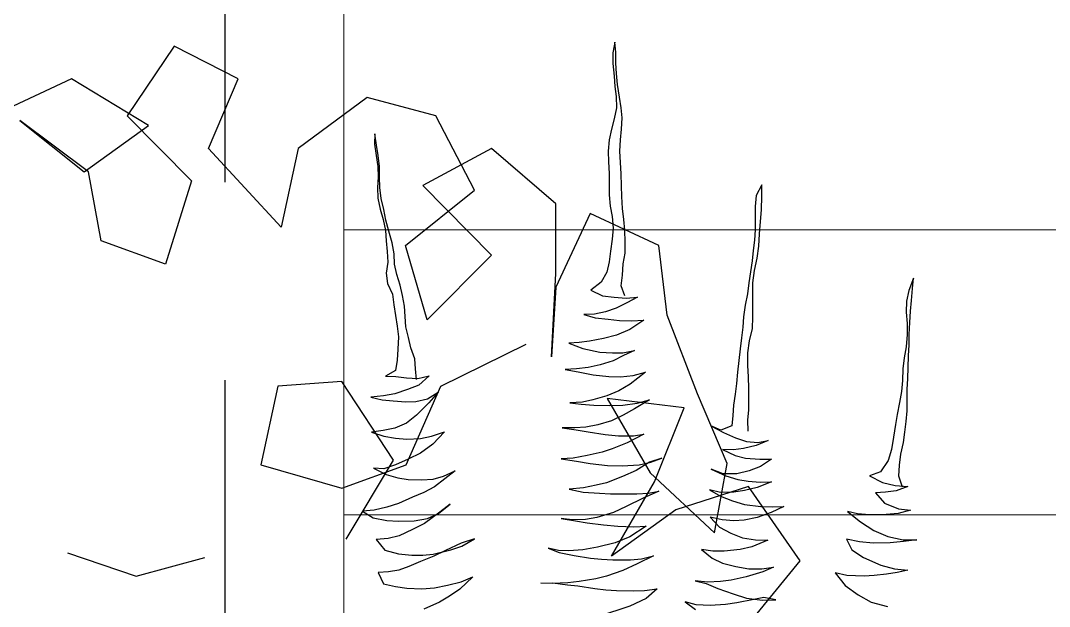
# Model space of a CAD drawing. Header units: metres. Extents: x -58 to 722, y -1100 to 345.
# Drawn here: x 33.057 to 33.707, y 104.454 to 104.823 of the extents above; entities that cross this region are included whole.
import ezdxf

# ---------------------------------------------------------------- set-up
doc = ezdxf.new("R2010")
doc.units = ezdxf.units.M
doc.header["$MEASUREMENT"] = 0
doc.linetypes.add('CENTER2', pattern=[1.125, 0.75, -0.125, 0.125, -0.125])
doc.linetypes.add('CENTERX2', pattern=[4, 2.5, -0.5, 0.5, -0.5])
doc.layers.add('FSR_ARQ_002MURO', color=150, linetype='Continuous', lineweight=30)
for name, color, linetype in [('FSR_ARQ_005VEGETACION', 64, 'Continuous'), ('FSR_ARQ_009ESCALERA', 40, 'Continuous'), ('FSR_ARQ_010MUROBAJO', 33, 'Continuous'), ('FSR_ARQ_016EJES', 135, 'CENTER2')]:
    doc.layers.add(name, color=color, linetype=linetype)

# ---------------------------------------------------------------- blocks, each defined once
blk = doc.blocks.new('arbustos 01')
at = {"layer": 'FSR_ARQ_005VEGETACION', "color": 103}
for p, q in [((189.08583, -31.15973), (189.08644, -31.15255)), ((189.08644, -31.15255), (189.08787, -31.1601)), ((189.08572, -31.16725), (189.08583, -31.15973)), ((189.08787, -31.1601), (189.08777, -31.16745)), ((189.08528, -31.17459), (189.08572, -31.16725)), ((189.08777, -31.16745), (189.08697, -31.17633)), ((189.08449, -31.18228), (189.08528, -31.17459)), ((189.08697, -31.17633), (189.08636, -31.1835)), ((189.08318, -31.19115), (189.08449, -31.18228)), ((189.08636, -31.1835), (189.08558, -31.19067)), ((189.08188, -31.19848), (189.08318, -31.19115)), ((189.08558, -31.19067), (189.0853, -31.19853)), ((189.08127, -31.20566), (189.08188, -31.19848)), ((189.0853, -31.19853), (189.0869, -31.20625)), ((189.08168, -31.21353), (189.08127, -31.20566)), ((189.0869, -31.20625), (189.08869, -31.21345)), ((189.08243, -31.22106), (189.08168, -31.21353)), ((189.08869, -31.21345), (189.0903, -31.221)), ((189.08284, -31.22893), (189.08243, -31.22106)), ((189.0903, -31.221), (189.09104, -31.22887)), ((189.2537, -31.22476), (189.25484, -31.21673)), ((189.25484, -31.21673), (189.25508, -31.22409)), ((189.08238, -31.23696), (189.08284, -31.22893)), ((189.09104, -31.22887), (189.09077, -31.23639)), ((189.25258, -31.23192), (189.2537, -31.22476)), ((189.25508, -31.22409), (189.25395, -31.23194)), ((189.09077, -31.23639), (189.09049, -31.2446)), ((189.25162, -31.23977), (189.25258, -31.23192)), ((189.25395, -31.23194), (189.25282, -31.23962)), ((189.08194, -31.24482), (189.08238, -31.23696)), ((189.25152, -31.24695), (189.25162, -31.23977)), ((189.25282, -31.23962), (189.25254, -31.24714)), ((189.08182, -31.2532), (189.08194, -31.24482)), ((189.09049, -31.2446), (189.09039, -31.25212)), ((189.25142, -31.25448), (189.25152, -31.24695)), ((189.25254, -31.24714), (189.25296, -31.2545)), ((188.98324, -31.26058), (188.98335, -31.25254)), ((188.98335, -31.25254), (188.98718, -31.25995)), ((189.08155, -31.26072), (189.08182, -31.2532)), ((189.09039, -31.25212), (189.09046, -31.25947)), ((189.25046, -31.26216), (189.25142, -31.25448)), ((189.25296, -31.2545), (189.25285, -31.26202)), ((188.98345, -31.26999), (188.98324, -31.26058)), ((188.98718, -31.25995), (188.98793, -31.26782)), ((189.08109, -31.26909), (189.08155, -31.26072)), ((189.09046, -31.25947), (189.08983, -31.2675)), ((189.24864, -31.26983), (189.25046, -31.26216)), ((189.25285, -31.26202), (189.25121, -31.26952)), ((188.98419, -31.2782), (188.98345, -31.26999)), ((188.98793, -31.26782), (188.98799, -31.27552)), ((189.08013, -31.27694), (189.08109, -31.26909)), ((189.08983, -31.2675), (189.0882, -31.27483)), ((189.24718, -31.27733), (189.24864, -31.26983)), ((189.25121, -31.26952), (189.24889, -31.27684)), ((188.98493, -31.28693), (188.98419, -31.2782)), ((188.98799, -31.27552), (188.98805, -31.28407)), ((189.07935, -31.28428), (189.08013, -31.27694)), ((189.0882, -31.27483), (189.08757, -31.28286)), ((189.24502, -31.28516), (189.24718, -31.27733)), ((189.24889, -31.27684), (189.24725, -31.28451)), ((188.9855, -31.29549), (188.98493, -31.28693)), ((188.98805, -31.28407), (188.98846, -31.29143)), ((189.07923, -31.29266), (189.07935, -31.28428)), ((189.08757, -31.28286), (189.08832, -31.29073)), ((189.24268, -31.29334), (189.24502, -31.28516)), ((189.24725, -31.28451), (189.24698, -31.29186)), ((188.98846, -31.29143), (188.98939, -31.29862)), ((189.0793, -31.30053), (189.07923, -31.29266)), ((189.08832, -31.29073), (189.08958, -31.29896)), ((189.24121, -31.30084), (189.24268, -31.29334)), ((189.24698, -31.29186), (189.24619, -31.29937)), ((188.98658, -31.30388), (188.9855, -31.29549)), ((188.98939, -31.29862), (188.99015, -31.30581)), ((189.08056, -31.30807), (189.0793, -31.30053)), ((189.08958, -31.29896), (189.0905, -31.30649)), ((189.24094, -31.30819), (189.24121, -31.30084)), ((189.24619, -31.29937), (189.24575, -31.30689)), ((188.98834, -31.31263), (188.98658, -31.30388)), ((188.99015, -31.30581), (188.99124, -31.31352)), ((189.08114, -31.31594), (189.08056, -31.30807)), ((189.0905, -31.30649), (189.09211, -31.31369)), ((189.23931, -31.31535), (189.24094, -31.30819)), ((189.24575, -31.30689), (189.24684, -31.3146)), ((188.98959, -31.32136), (188.98834, -31.31263)), ((188.99124, -31.31352), (188.99233, -31.32123)), ((189.08207, -31.3233), (189.08114, -31.31594)), ((189.09211, -31.31369), (189.09595, -31.32093)), ((189.23715, -31.32284), (189.23931, -31.31535)), ((189.24684, -31.3146), (189.24589, -31.32177)), ((188.87755, -31.32531), (188.87679, -31.31812)), ((188.87679, -31.31812), (188.88009, -31.32672)), ((188.98965, -31.32991), (188.98959, -31.32136)), ((188.99233, -31.32123), (188.99325, -31.32911)), ((189.09595, -31.32093), (189.10323, -31.3265)), ((189.23551, -31.33017), (189.23715, -31.32284)), ((189.24589, -31.32177), (189.24254, -31.32924)), ((188.87829, -31.3337), (188.87755, -31.32531)), ((188.88009, -31.32672), (188.8817, -31.33409)), ((188.98954, -31.33744), (188.98965, -31.32991)), ((188.99325, -31.32911), (188.99502, -31.337)), ((189.07938, -31.33043), (189.08207, -31.3233)), ((189.09514, -31.33032), (189.08692, -31.33123)), ((189.10323, -31.3265), (189.09514, -31.33032)), ((189.23405, -31.33768), (189.23551, -31.33017)), ((189.24254, -31.32924), (189.24158, -31.33675)), ((188.87904, -31.34124), (188.87829, -31.3337)), ((188.8817, -31.33409), (188.88211, -31.34196)), ((188.98961, -31.3453), (188.98954, -31.33744)), ((188.99502, -31.337), (188.99611, -31.34522)), ((189.07853, -31.33198), (189.0705, -31.33135)), ((189.0705, -31.33135), (189.07797, -31.33522)), ((189.07797, -31.33522), (189.08544, -31.33908)), ((189.08692, -31.33123), (189.07853, -31.33198)), ((189.24158, -31.33675), (189.24045, -31.34426)), ((188.87945, -31.34911), (188.87904, -31.34124)), ((188.88211, -31.34196), (188.88132, -31.34982)), ((189.08544, -31.33908), (189.09293, -31.34158)), ((189.09293, -31.34158), (189.10078, -31.34322)), ((189.10829, -31.34349), (189.10023, -31.34578)), ((189.10078, -31.34322), (189.10829, -31.34349)), ((189.23361, -31.34485), (189.23405, -31.33768)), ((189.24045, -31.34426), (189.23916, -31.3516)), ((188.87984, -31.35749), (188.87945, -31.34911)), ((188.88132, -31.34982), (188.88121, -31.35751)), ((188.98984, -31.35334), (188.98961, -31.3453)), ((188.99611, -31.34522), (188.99669, -31.35241)), ((189.07472, -31.34783), (189.06618, -31.34737)), ((189.06618, -31.34737), (189.07584, -31.354)), ((189.0831, -31.3476), (189.07472, -31.34783)), ((189.09115, -31.34685), (189.0831, -31.3476)), ((189.10023, -31.34578), (189.09115, -31.34685)), ((189.23118, -31.35952), (189.23317, -31.35203)), ((189.23317, -31.35203), (189.23361, -31.34485)), ((189.23916, -31.3516), (189.2382, -31.35911)), ((188.87992, -31.36467), (188.87984, -31.35749)), ((188.88121, -31.35751), (188.88212, -31.36624)), ((188.99195, -31.36192), (188.98984, -31.35334)), ((188.99669, -31.35241), (188.99762, -31.35994)), ((189.07584, -31.354), (189.08519, -31.35788)), ((189.08519, -31.35788), (189.09439, -31.3604)), ((189.2382, -31.35911), (189.23877, -31.36783)), ((188.88033, -31.37237), (188.87992, -31.36467)), ((188.88212, -31.36624), (188.88338, -31.37395)), ((188.9932, -31.37031), (188.99195, -31.36192)), ((188.99762, -31.35994), (188.99854, -31.36765)), ((189.09439, -31.3604), (189.10411, -31.36224)), ((189.10411, -31.36224), (189.11145, -31.36303)), ((189.11862, -31.36347), (189.10883, -31.36727)), ((189.11145, -31.36303), (189.11862, -31.36347)), ((189.22955, -31.36685), (189.23118, -31.35952)), ((188.88073, -31.38076), (188.88033, -31.37237)), ((188.99308, -31.3792), (188.9932, -31.37031)), ((188.99854, -31.36765), (188.99946, -31.3757)), ((189.08092, -31.37031), (189.07273, -31.36866)), ((189.07273, -31.36866), (189.08038, -31.37218)), ((189.08038, -31.37218), (189.08768, -31.37587)), ((189.0881, -31.37041), (189.08092, -31.37031)), ((189.09699, -31.36984), (189.0881, -31.37041)), ((189.10883, -31.36727), (189.09699, -31.36984)), ((189.22688, -31.37451), (189.22955, -31.36685)), ((189.23877, -31.36783), (189.23917, -31.37553)), ((188.88096, -31.38845), (188.88073, -31.38076)), ((188.88338, -31.37395), (188.8843, -31.38166)), ((188.99263, -31.38723), (188.99308, -31.3792)), ((188.99946, -31.3757), (189.00037, -31.38392)), ((189.08768, -31.37587), (189.0967, -31.37873)), ((189.0967, -31.37873), (189.10523, -31.38056)), ((189.10523, -31.38056), (189.11342, -31.38169)), ((189.22627, -31.38169), (189.22688, -31.37451)), ((189.23917, -31.37553), (189.24027, -31.38273)), ((188.8843, -31.38166), (188.88453, -31.38987)), ((188.99235, -31.39544), (188.99263, -31.38723)), ((189.00037, -31.38392), (189.00112, -31.39179)), ((189.07352, -31.38628), (189.06483, -31.38394)), ((189.06483, -31.38394), (189.07566, -31.39229)), ((189.08257, -31.38709), (189.07352, -31.38628)), ((189.09061, -31.38685), (189.08257, -31.38709)), ((189.10156, -31.38581), (189.09061, -31.38685)), ((189.11219, -31.38373), (189.10156, -31.38581)), ((189.12128, -31.38197), (189.11219, -31.38373)), ((189.11342, -31.38169), (189.12128, -31.38197)), ((189.22464, -31.38833), (189.2168, -31.38652)), ((189.2168, -31.38652), (189.22389, -31.39311)), ((189.23268, -31.38793), (189.22464, -31.38833)), ((189.22565, -31.38903), (189.22627, -31.38169)), ((189.24021, -31.387), (189.23268, -31.38793)), ((189.2474, -31.38676), (189.24021, -31.387)), ((189.24027, -31.38273), (189.2474, -31.38676)), ((188.88137, -31.39598), (188.88096, -31.38845)), ((188.88453, -31.38987), (188.88529, -31.3974)), ((189.00112, -31.39179), (189.00204, -31.39933)), ((189.07566, -31.39229), (189.08363, -31.39702)), ((189.22389, -31.39311), (189.23188, -31.39612)), ((188.88127, -31.40367), (188.88137, -31.39598)), ((188.88529, -31.3974), (188.88672, -31.40512)), ((188.99242, -31.40296), (188.99235, -31.39544)), ((189.00204, -31.39933), (189.00313, -31.40704)), ((189.08363, -31.39702), (189.09196, -31.40055)), ((189.09196, -31.40055), (189.10184, -31.40325)), ((189.21795, -31.4026), (189.21049, -31.39789)), ((189.21049, -31.39789), (189.21688, -31.40532)), ((189.23188, -31.39612), (189.24073, -31.39915)), ((189.24073, -31.39915), (189.24875, -31.40046)), ((189.24875, -31.40046), (189.25763, -31.40143)), ((189.25763, -31.40143), (189.24974, -31.40321)), ((188.88134, -31.41103), (188.88127, -31.40367)), ((188.88672, -31.40512), (188.88832, -31.41352)), ((188.99249, -31.41031), (188.99242, -31.40296)), ((189.00313, -31.40704), (189.00355, -31.41423)), ((189.07069, -31.40556), (189.06217, -31.40322)), ((189.06217, -31.40322), (189.07269, -31.40969)), ((189.08076, -31.40707), (189.07069, -31.40556)), ((189.07269, -31.40969), (189.08066, -31.41408)), ((189.08999, -31.40719), (189.08076, -31.40707)), ((189.1011, -31.40717), (189.08999, -31.40719)), ((189.11018, -31.40627), (189.1011, -31.40717)), ((189.10184, -31.40325), (189.10917, -31.40489)), ((189.10917, -31.40489), (189.11805, -31.40552)), ((189.11805, -31.40552), (189.11018, -31.40627)), ((189.21688, -31.40532), (189.22549, -31.41399)), ((189.22596, -31.40442), (189.21795, -31.4026)), ((189.23314, -31.40469), (189.22596, -31.40442)), ((189.24186, -31.40413), (189.23314, -31.40469)), ((189.24974, -31.40321), (189.24186, -31.40413)), ((188.88209, -31.41856), (188.88134, -31.41103)), ((188.88832, -31.41352), (188.88959, -31.42071)), ((188.99307, -31.4175), (188.99249, -31.41031)), ((189.00355, -31.41423), (189.0043, -31.42159)), ((189.08066, -31.41408), (189.08882, -31.41795)), ((189.22549, -31.41399), (189.23259, -31.41973)), ((188.88285, -31.42609), (188.88209, -31.41856)), ((188.88959, -31.42071), (188.89084, -31.42945)), ((188.9928, -31.42536), (188.99307, -31.4175)), ((189.0043, -31.42159), (189.01196, -31.4246)), ((189.01918, -31.42162), (189.01022, -31.42628)), ((189.01196, -31.4246), (189.01918, -31.42162)), ((189.08882, -31.41795), (189.09835, -31.42081)), ((189.09835, -31.42081), (189.10688, -31.42247)), ((189.10688, -31.42247), (189.1144, -31.42291)), ((189.12329, -31.42286), (189.11352, -31.42427)), ((189.1144, -31.42291), (189.12329, -31.42286)), ((189.23259, -31.41973), (189.24075, -31.42326)), ((189.24075, -31.42326), (189.24893, -31.42491)), ((188.88394, -31.43329), (188.88285, -31.42609)), ((188.89084, -31.42945), (188.89226, -31.43819)), ((189.0018, -31.42993), (188.99407, -31.43256)), ((189.01022, -31.42628), (189.0018, -31.42993)), ((189.07346, -31.42851), (189.06612, -31.42739)), ((189.06612, -31.42739), (189.07784, -31.43336)), ((189.08389, -31.42848), (189.07346, -31.42851)), ((189.0933, -31.42758), (189.08389, -31.42848)), ((189.10513, -31.42569), (189.0933, -31.42758)), ((189.11352, -31.42427), (189.10513, -31.42569)), ((189.21502, -31.42889), (189.206, -31.42587)), ((189.206, -31.42587), (189.21409, -31.43452)), ((189.22287, -31.43054), (189.21502, -31.42889)), ((189.23227, -31.43084), (189.22287, -31.43054)), ((189.24031, -31.43009), (189.23227, -31.43084)), ((189.24854, -31.42884), (189.24031, -31.43009)), ((189.25712, -31.42605), (189.24854, -31.42884)), ((189.24893, -31.42491), (189.25712, -31.42605)), ((188.88572, -31.44135), (188.88394, -31.43329)), ((188.89226, -31.43819), (188.89472, -31.44592)), ((188.98619, -31.43331), (188.97886, -31.43184)), ((188.97886, -31.43184), (188.98736, -31.43538)), ((188.99407, -31.43256), (188.98619, -31.43331)), ((188.98736, -31.43538), (188.99605, -31.43755)), ((188.99605, -31.43755), (189.00322, -31.43833)), ((189.01092, -31.43809), (189.00197, -31.44242)), ((189.00322, -31.43833), (189.01092, -31.43809)), ((189.07784, -31.43336), (189.08821, -31.4376)), ((189.08821, -31.4376), (189.09536, -31.43992)), ((189.21409, -31.43452), (189.22273, -31.4408)), ((188.88681, -31.44906), (188.88572, -31.44135)), ((188.98467, -31.44492), (188.97646, -31.44498)), ((188.97646, -31.44498), (188.98425, -31.45004)), ((188.99476, -31.4442), (188.98467, -31.44492)), ((189.00197, -31.44242), (188.99476, -31.4442)), ((189.06124, -31.44698), (189.05341, -31.44414)), ((189.05341, -31.44414), (189.06209, -31.44699)), ((189.09536, -31.43992), (189.10575, -31.44246)), ((189.10575, -31.44246), (189.11565, -31.44413)), ((189.12402, -31.44476), (189.1134, -31.44632)), ((189.11565, -31.44413), (189.12402, -31.44476)), ((189.22273, -31.4408), (189.23139, -31.44502)), ((189.23139, -31.44502), (189.2404, -31.4489)), ((188.88722, -31.45676), (188.88681, -31.44906)), ((188.89472, -31.44592), (188.90008, -31.45369)), ((188.98425, -31.45004), (188.99225, -31.45306)), ((188.99225, -31.45306), (189.00094, -31.45523)), ((189.01877, -31.45188), (189.00844, -31.4567)), ((189.01034, -31.45518), (189.01877, -31.45188)), ((189.06942, -31.44897), (189.06124, -31.44698)), ((189.06209, -31.44699), (189.07142, -31.45276)), ((189.08121, -31.44965), (189.06942, -31.44897)), ((189.07142, -31.45276), (189.0811, -31.45717)), ((189.09147, -31.44927), (189.08121, -31.44965)), ((189.1038, -31.4479), (189.09147, -31.44927)), ((189.1134, -31.44632), (189.1038, -31.4479)), ((189.2404, -31.4489), (189.24857, -31.45175)), ((189.25576, -31.45133), (189.24681, -31.45566)), ((189.24857, -31.45175), (189.25576, -31.45133)), ((188.88462, -31.46454), (188.88722, -31.45676)), ((188.90774, -31.45652), (188.89861, -31.46136)), ((188.90008, -31.45369), (188.90774, -31.45652)), ((189.00003, -31.45915), (188.99283, -31.46042)), ((189.00844, -31.4567), (189.00003, -31.45915)), ((189.00094, -31.45523), (189.01034, -31.45518)), ((189.0811, -31.45717), (189.09233, -31.46143)), ((189.20661, -31.45682), (189.19845, -31.45312)), ((189.19845, -31.45312), (189.20573, -31.45869)), ((189.20573, -31.45869), (189.21301, -31.46426)), ((189.21393, -31.45897), (189.20661, -31.45682)), ((189.22213, -31.45943), (189.21393, -31.45897)), ((189.23137, -31.45921), (189.22213, -31.45943)), ((189.23874, -31.45794), (189.23137, -31.45921)), ((189.24681, -31.45566), (189.23874, -31.45794)), ((188.88969, -31.46329), (188.88079, -31.4642)), ((188.88079, -31.4642), (188.88913, -31.46704)), ((188.88913, -31.46704), (188.89647, -31.46817)), ((188.89861, -31.46136), (188.88969, -31.46329)), ((188.98445, -31.46116), (188.97642, -31.46071)), ((188.97642, -31.46071), (188.98662, -31.46478)), ((188.99283, -31.46042), (188.98445, -31.46116)), ((188.98662, -31.46478), (188.99548, -31.46678)), ((188.99548, -31.46678), (189.00299, -31.46808)), ((189.01222, -31.46837), (189.02011, -31.46643)), ((189.02011, -31.46643), (189.01236, -31.47077)), ((189.06282, -31.46872), (189.05566, -31.46725)), ((189.05566, -31.46725), (189.06654, -31.47219)), ((189.09233, -31.46143), (189.09949, -31.46323)), ((189.09949, -31.46323), (189.10852, -31.46506)), ((189.10852, -31.46506), (189.11843, -31.46605)), ((189.11843, -31.46605), (189.10866, -31.46797)), ((189.21301, -31.46426), (189.22047, -31.46829)), ((188.89647, -31.46817), (188.90364, -31.46844)), ((188.90364, -31.46844), (188.89722, -31.4757)), ((189.00393, -31.47407), (188.99552, -31.4767)), ((189.00299, -31.46808), (189.01222, -31.46837)), ((189.01236, -31.47077), (189.00393, -31.47407)), ((189.07102, -31.46917), (189.06282, -31.46872)), ((189.06654, -31.47219), (189.0786, -31.47817)), ((189.0782, -31.46927), (189.07102, -31.46917)), ((189.08949, -31.46925), (189.0782, -31.46927)), ((189.09719, -31.46867), (189.08949, -31.46925)), ((189.10866, -31.46797), (189.09719, -31.46867)), ((189.22047, -31.46829), (189.22846, -31.47165)), ((189.22846, -31.47165), (189.23815, -31.47606)), ((188.88742, -31.47967), (188.87903, -31.48076)), ((188.87903, -31.48076), (188.88771, -31.4831)), ((188.89722, -31.4757), (188.88742, -31.47967)), ((188.9233, -31.48153), (188.91397, -31.48875)), ((188.91609, -31.48331), (188.9233, -31.48153)), ((188.97583, -31.47831), (188.96797, -31.47803)), ((188.96797, -31.47803), (188.9768, -31.48243)), ((188.98404, -31.47808), (188.97583, -31.47831)), ((188.99552, -31.4767), (188.98404, -31.47808)), ((189.0786, -31.47817), (189.08726, -31.48239)), ((189.21019, -31.48303), (189.20207, -31.47642)), ((189.20207, -31.47642), (189.20934, -31.48216)), ((189.23815, -31.47606), (189.24632, -31.47856)), ((189.24632, -31.47856), (189.25536, -31.48057)), ((189.25536, -31.48057), (189.26355, -31.48136)), ((189.26355, -31.48136), (189.25597, -31.48605)), ((188.88771, -31.4831), (188.89608, -31.48372)), ((188.89608, -31.48372), (188.90771, -31.48388)), ((188.91397, -31.48875), (188.90465, -31.49495)), ((188.90771, -31.48388), (188.91609, -31.48331)), ((188.9768, -31.48243), (188.9865, -31.48581)), ((188.9865, -31.48581), (188.99571, -31.48764)), ((188.99571, -31.48764), (189.00289, -31.48825)), ((189.00289, -31.48825), (189.0111, -31.48751)), ((189.0111, -31.48751), (189.01951, -31.48557)), ((189.01951, -31.48557), (189.01308, -31.49266)), ((189.08726, -31.48239), (189.09901, -31.4858)), ((189.09901, -31.4858), (189.10703, -31.48727)), ((189.11402, -31.48822), (189.1058, -31.48965)), ((189.10703, -31.48727), (189.11643, -31.48757)), ((189.12414, -31.48648), (189.11402, -31.48822)), ((189.11643, -31.48757), (189.12414, -31.48648)), ((189.20934, -31.48216), (189.22001, -31.49)), ((189.218, -31.48656), (189.21019, -31.48303)), ((189.22721, -31.48822), (189.218, -31.48656)), ((189.23815, -31.48837), (189.22721, -31.48822)), ((189.24637, -31.48797), (189.23815, -31.48837)), ((189.25597, -31.48605), (189.24637, -31.48797)), ((188.90465, -31.49495), (188.89485, -31.4991)), ((189.01308, -31.49266), (189.00499, -31.49683)), ((189.0731, -31.49228), (189.06456, -31.49182)), ((189.06456, -31.49182), (189.07592, -31.49933)), ((189.08422, -31.49192), (189.0731, -31.49228)), ((189.09449, -31.49103), (189.08422, -31.49192)), ((189.1058, -31.48965), (189.09449, -31.49103)), ((189.22001, -31.49), (189.22833, -31.49422)), ((189.22833, -31.49422), (189.23784, -31.49879)), ((188.88404, -31.50151), (188.87447, -31.50155)), ((188.87447, -31.50155), (188.88386, -31.50254)), ((188.88386, -31.50254), (188.89325, -31.50352)), ((188.89485, -31.4991), (188.88404, -31.50151)), ((188.89325, -31.50352), (188.90521, -31.50385)), ((188.90521, -31.50385), (188.9148, -31.50296)), ((188.9148, -31.50296), (188.92389, -31.50103)), ((188.92389, -31.50103), (188.9202, -31.5085)), ((188.98766, -31.50155), (188.97911, -31.50178)), ((188.97911, -31.50178), (188.99033, -31.50638)), ((188.99691, -31.50014), (188.98766, -31.50155)), ((189.00499, -31.49683), (188.99691, -31.50014)), ((189.07592, -31.49933), (189.08629, -31.50358)), ((189.08629, -31.50358), (189.09856, -31.50665)), ((189.1938, -31.50589), (189.18498, -31.50081)), ((189.18498, -31.50081), (189.19434, -31.50385)), ((189.23784, -31.49879), (189.24551, -31.50061)), ((189.24551, -31.50061), (189.25388, -31.50123)), ((189.25388, -31.50123), (189.2478, -31.50868)), ((188.9202, -31.5085), (188.91192, -31.51386)), ((188.99033, -31.50638), (188.99851, -31.5082)), ((188.99851, -31.5082), (189.00961, -31.50937)), ((189.00961, -31.50937), (189.01764, -31.50948)), ((189.01764, -31.50948), (189.02553, -31.50822)), ((189.02553, -31.50822), (189.01809, -31.51445)), ((189.09856, -31.50665), (189.10879, -31.5085)), ((189.10879, -31.5085), (189.1187, -31.50915)), ((189.12552, -31.51026), (189.11489, -31.51251)), ((189.1187, -31.50915), (189.12588, -31.5089)), ((189.13326, -31.50729), (189.12552, -31.51026)), ((189.12588, -31.5089), (189.13326, -31.50729)), ((189.20146, -31.50856), (189.1938, -31.50589)), ((189.19434, -31.50385), (189.20522, -31.50895)), ((189.2139, -31.51163), (189.20146, -31.50856)), ((189.20522, -31.50895), (189.21354, -31.513)), ((189.2478, -31.50868), (189.23819, -31.51128)), ((188.91192, -31.51386), (188.89971, -31.51917)), ((189.01086, -31.51777), (189.0016, -31.52021)), ((189.01809, -31.51445), (189.01086, -31.51777)), ((189.06767, -31.51478), (189.05932, -31.51261)), ((189.05932, -31.51261), (189.0707, -31.51841)), ((189.07535, -31.51557), (189.06767, -31.51478)), ((189.08783, -31.51557), (189.07535, -31.51557)), ((189.09588, -31.51516), (189.08783, -31.51557)), ((189.10341, -31.51441), (189.09588, -31.51516)), ((189.11489, -31.51251), (189.10341, -31.51441)), ((189.21354, -31.513), (189.22272, -31.51671)), ((189.22124, -31.51225), (189.2139, -31.51163)), ((189.22877, -31.51235), (189.22124, -31.51225)), ((189.22272, -31.51671), (189.23088, -31.52024)), ((189.23819, -31.51128), (189.22877, -31.51235)), ((188.89027, -31.52177), (188.88085, -31.52284)), ((188.88085, -31.52284), (188.88835, -31.52448)), ((188.88835, -31.52448), (188.89586, -31.52561)), ((188.89971, -31.51917), (188.89027, -31.52177)), ((188.92371, -31.5265), (188.93195, -31.52473)), ((188.93195, -31.52473), (188.92482, -31.53353)), ((188.98328, -31.52184), (188.97509, -31.5207)), ((188.97509, -31.5207), (188.98257, -31.52388)), ((188.98257, -31.52388), (188.99432, -31.52746)), ((188.99251, -31.52179), (188.98328, -31.52184)), ((189.0016, -31.52021), (188.99251, -31.52179)), ((189.0707, -31.51841), (189.08072, -31.52299)), ((189.08072, -31.52299), (189.09229, -31.52708)), ((189.23088, -31.52024), (189.23803, -31.52273)), ((189.23803, -31.52273), (189.2452, -31.52386)), ((189.2452, -31.52386), (189.25254, -31.52447)), ((189.25254, -31.52447), (189.24884, -31.53228)), ((188.89586, -31.52561), (188.90439, -31.52641)), ((188.90439, -31.52641), (188.91157, -31.52685)), ((188.91157, -31.52685), (188.92371, -31.5265)), ((188.99432, -31.52746), (189.00489, -31.52983)), ((189.00489, -31.52983), (189.01223, -31.53061)), ((189.01223, -31.53061), (189.02145, -31.53108)), ((189.02229, -31.53212), (189.01421, -31.5356)), ((189.02145, -31.53108), (189.03002, -31.53017)), ((189.03002, -31.53017), (189.02229, -31.53212)), ((189.09229, -31.52708), (189.0998, -31.52872)), ((189.0998, -31.52872), (189.11139, -31.53076)), ((189.11139, -31.53076), (189.11942, -31.53155)), ((189.11942, -31.53155), (189.13036, -31.53204)), ((189.13002, -31.5317), (189.11974, -31.53293)), ((189.1384, -31.53181), (189.13002, -31.5317)), ((189.13036, -31.53204), (189.1384, -31.53181)), ((189.19432, -31.53103), (189.18599, -31.5275)), ((189.18599, -31.5275), (189.1951, -31.53617)), ((189.20386, -31.53338), (189.19432, -31.53103)), ((189.24884, -31.53228), (189.24044, -31.53422)), ((188.92482, -31.53353), (188.91567, -31.54007)), ((189.00339, -31.53938), (188.99411, -31.54233)), ((189.01421, -31.5356), (189.00339, -31.53938)), ((189.06566, -31.53698), (189.05678, -31.53583)), ((189.05678, -31.53583), (189.06438, -31.5426)), ((189.07301, -31.53725), (189.06566, -31.53698)), ((189.08532, -31.53707), (189.07301, -31.53725)), ((189.09268, -31.53649), (189.08532, -31.53707)), ((189.10056, -31.53557), (189.09268, -31.53649)), ((189.11238, -31.53385), (189.10056, -31.53557)), ((189.11974, -31.53293), (189.11238, -31.53385)), ((189.1951, -31.53617), (189.20239, -31.54106)), ((189.2129, -31.53522), (189.20386, -31.53338)), ((189.22195, -31.53585), (189.2129, -31.53522)), ((189.23239, -31.53548), (189.22195, -31.53585)), ((189.24044, -31.53422), (189.23239, -31.53548)), ((188.90653, -31.54525), (188.89521, -31.54834)), ((188.91567, -31.54007), (188.90653, -31.54525)), ((188.97341, -31.54359), (188.98181, -31.54182)), ((188.98281, -31.54389), (188.97341, -31.54359)), ((188.98181, -31.54182), (188.98897, -31.54329)), ((188.99411, -31.54233), (188.98281, -31.54389)), ((188.98897, -31.54329), (189.00091, -31.54567)), ((189.00091, -31.54567), (189.00876, -31.54681)), ((189.00876, -31.54681), (189.01952, -31.54764)), ((189.02927, -31.54709), (189.03717, -31.54497)), ((189.03717, -31.54497), (189.02974, -31.55034)), ((189.06438, -31.5426), (189.07594, -31.54806)), ((189.20239, -31.54106), (189.20951, -31.54526)), ((189.20951, -31.54526), (189.22039, -31.55002)), ((189.01952, -31.54764), (189.02927, -31.54709)), ((189.07594, -31.54806), (189.0979, -31.5552))]:
    blk.add_line(p, q, dxfattribs=at)
blk = doc.blocks.new('arbusto fsr 2')
at = {"layer": 'FSR_ARQ_005VEGETACION', "color": 104}
for p, q in [((276.90956, -31.46952), (276.94997, -31.44892)), ((276.94997, -31.44892), (276.97984, -31.49283)), ((276.92839, -31.51343), (276.90956, -31.46952)), ((276.96629, -31.49879), (277.01498, -31.46952)), ((277.01498, -31.46952), (277.05839, -31.48985)), ((276.78483, -31.49283), (276.82825, -31.48118)), ((276.82825, -31.48118), (276.87167, -31.51343)), ((276.76048, -31.53972), (276.78483, -31.49283)), ((276.97984, -31.49283), (276.93918, -31.53376)), ((277.00418, -31.52807), (277.0476, -31.49581)), ((277.0476, -31.49581), (277.00694, -31.52807)), ((277.00694, -31.52807), (276.96629, -31.49879)), ((276.70903, -31.5484), (276.74969, -31.51343)), ((276.74969, -31.51343), (276.79311, -31.53674)), ((276.87167, -31.51343), (276.88246, -31.56304)), ((276.88246, -31.56304), (276.92839, -31.51343)), ((276.99615, -31.57171), (277.00418, -31.52807)), ((276.79311, -31.53674), (276.74969, -31.58065)), ((276.93918, -31.53376), (276.95549, -31.58635)), ((276.8039, -31.57469), (276.76048, -31.53972)), ((276.70903, -31.59231), (276.70903, -31.5484)), ((276.64403, -31.57469), (276.68745, -31.55436)), ((276.68745, -31.55436), (276.70903, -31.60098)), ((276.63876, -31.6186), (276.64403, -31.57469)), ((276.79035, -31.62158), (276.8039, -31.57469)), ((276.95549, -31.58635), (276.99615, -31.57171)), ((276.74969, -31.58065), (276.79035, -31.62158)), ((276.71179, -31.64489), (276.70903, -31.59231)), ((276.70903, -31.60098), (276.71179, -31.64489)), ((276.61969, -31.66821), (276.63876, -31.6186)), ((276.78173, -31.66342), (276.72777, -31.63686)), ((276.80356, -31.71302), (276.78173, -31.66342)), ((276.81159, -31.71004), (276.84422, -31.66044)), ((276.84422, -31.66044), (276.88463, -31.66342)), ((276.88463, -31.66342), (276.89542, -31.71302)), ((276.60086, -31.71212), (276.61969, -31.66821)), ((276.62797, -31.67715), (276.67666, -31.67119)), ((276.67666, -31.67119), (276.64955, -31.71808)), ((276.64679, -31.72377), (276.62797, -31.67715)), ((276.60889, -31.75603), (276.60086, -31.71212)), ((276.84146, -31.75992), (276.81159, -31.71004)), ((276.64955, -31.71808), (276.60889, -31.75603)), ((276.84422, -31.72766), (276.80356, -31.71302)), ((276.89542, -31.71302), (276.84422, -31.72766)), ((276.6739, -31.77067), (276.64679, -31.72377)), ((276.55468, -31.77365), (276.58731, -31.72675)), ((276.58731, -31.72675), (276.63324, -31.74139)), ((276.63324, -31.74139), (276.6739, -31.77067)), ((277.01739, -31.76859), (276.97398, -31.78323)), ((276.59534, -31.82325), (276.55468, -31.77365)), ((276.97398, -31.78323), (276.93081, -31.77157))]:
    blk.add_line(p, q, dxfattribs=at)

msp = doc.modelspace()

# ---------------------------------------------------------------- linework, layer by layer
at = {"layer": 'FSR_ARQ_009ESCALERA', "lineweight": 0}
for p, q in [((34.28545, 104.69149), (33.26135, 104.69149)), ((35.36135, 104.51149), (33.26135, 104.51149))]:
    msp.add_line(p, q, dxfattribs=at)
at = {"layer": 'FSR_ARQ_010MUROBAJO', "lineweight": 0}
msp.add_line((33.26135, 104.20149), (33.26135, 106.60149), dxfattribs=at)
at = {"layer": 'FSR_ARQ_016EJES', "linetype": 'CENTERX2', "ltscale": 0.25}
msp.add_line((33.18635, 103.97149), (33.18635, 115.38307), dxfattribs=at)

# ---------------------------------------------------------------- block references
at = {"layer": 'FSR_ARQ_002MURO', "xscale": -1}
msp.add_blockref('arbusto fsr 2', (310.1042, 136.25614), dxfattribs=at)
at = {"layer": 'FSR_ARQ_005VEGETACION', "xscale": -0.9, "yscale": 0.9, "zscale": 0.9}
msp.add_blockref('arbustos 01', (203.6102, 132.84711), dxfattribs=at)

doc.saveas('drawing.dxf')
